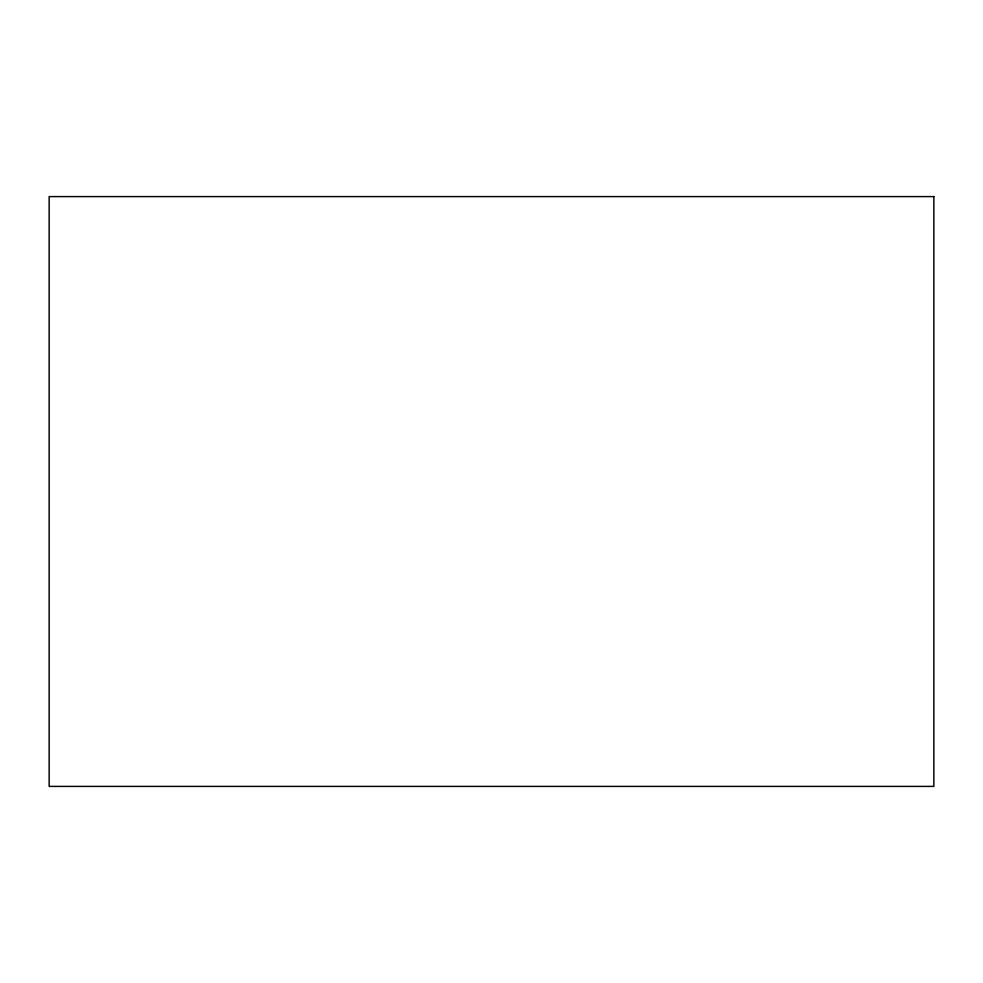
<?xml version="1.0" encoding="UTF-8"?>
<svg xmlns="http://www.w3.org/2000/svg" width="983" height="983" viewBox="0 0 983 983"><rect width="100%" height="100%" fill="white"/><g stroke="black" fill="none" stroke-linecap="round" stroke-linejoin="round"><path stroke-width="1.47" d="M933.85 196.6L49.15 196.6L49.15 786.4L933.85 786.4L933.85 196.6"/></g></svg>
